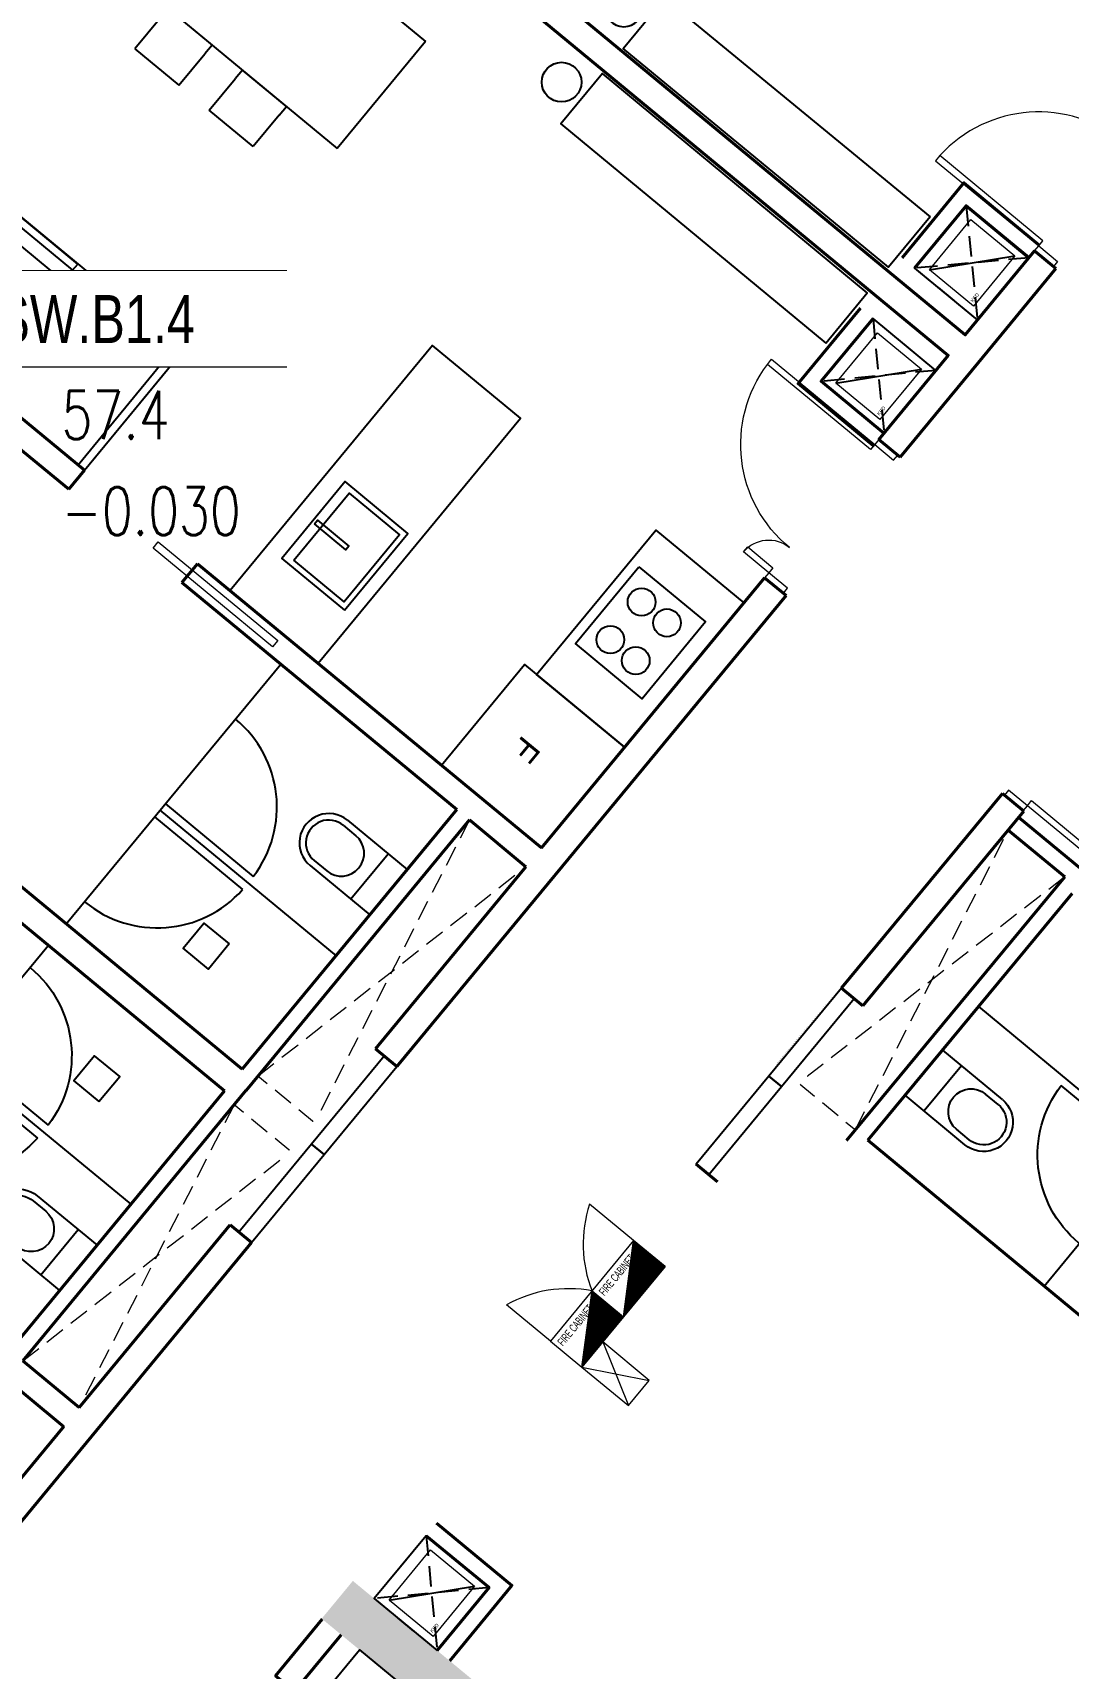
# Model space of a CAD drawing. Header units: millimetres. Extents: x -361679452 to 361242511, y -278557090 to 278849308.
# Drawn here: x -100498 to -94148, y 89985 to 100014 of the extents above; entities that cross this region are included whole.
import ezdxf
from ezdxf.enums import TextEntityAlignment as Align
from ezdxf.xclip import XClip

# ---------------------------------------------------------------- set-up
doc = ezdxf.new("R2010")
doc.units = ezdxf.units.MM
doc.header["$MEASUREMENT"] = 0
doc.header["$XCLIPFRAME"] = 0
doc.set_wipeout_variables(frame=1)
doc.linetypes.add('HIDDEN', pattern=[0.375, 0.25, -0.125])
for name, color, linetype in [('A-ANNO-ROOM', 50, 'Continuous'), ('A-FLOR-STRS', 1, 'Continuous'), ('A-FURNITURE', 251, 'Continuous'), ('A-UNIT', 1, 'Continuous'), ('ccu12-Hatch', 250, 'Continuous'), ('IDEA - dim', 251, 'Continuous'), ('KT-Net manh', 139, 'Continuous'), ('KT-Tuong', 1, 'Continuous'), ('MEP-M-DUCT-15', 6, 'Continuous'), ('MEP-M-DUCT-25', 7, 'Continuous'), ('SPE-MEP-General', 170, 'Continuous'), ('trục hút mùi', 21, 'Continuous')]:
    doc.layers.add(name, color=color, linetype=linetype)
for name, color, linetype, lineweight in [('KT-Chuviet', 255, 'Continuous', 15), ('KT-lomo nuoc', 3, 'HIDDEN', 5), ('KT-Net cat', 1, 'Continuous', 40), ('KT-Net cua', 87, 'Continuous', 9), ('KT-Net thay', 7, 'Continuous', 15), ('KT-Net truc', 18, 'Continuous', 15), ('SPE-MEP-Fire', 10, 'Continuous', 0), ('SPE-MEP-HVAC', 140, 'Continuous', 0), ('SPE-MEP-M-WALL OPENING', 81, 'Continuous', 0)]:
    doc.layers.add(name, color=color, linetype=linetype, lineweight=lineweight)
doc.styles.add('220126_HDN_HBA typical plan$0$210902_YS plan 330pm ver13$0$01 Level 1$0$CENTURY GOTHIC', font='GOTHIC.TTF')
doc.styles.add('220126_HDN_HBA typical plan$0$211210_HDN_HBA_TYPICAL PLAN CORE OPT 1$0$HBA-Text', font='GOTHIC.TTF')
doc.styles.add('font unicode ccu', font='arial.ttf')
doc.styles.add('ROMANS', font='ROMANS.SHX')
doc.styles.get("Standard").update_dxf_attribs({"font": 'arial.ttf'})

# ---------------------------------------------------------------- blocks, each defined once
blk = doc.blocks.new('*U28')
at = {"color": 0}
for points in [[(-1100, -150), (-1100, 0), (-1060, 0), (-1060, -150)], [(-40, -150), (-40, 0), (0, 0), (0, -150)], [(-1020, -150), (-1060, -150), (-1060, -350.9565185792744), (-1020, -350.9565185792744)], [(-40, -150), (-80, -150), (-80, -970), (-40, -970)]]:
    blk.add_lwpolyline(points, close=True, dxfattribs=at)
for centre, radius, start, end in [((-1060.538708044109, -150.4191404617477), 200.5381016879552, 270.1539145637665, 0.05069369801717966), ((-41.53932015914406, -152.4398411269907), 818.4643164306439, 179.8292010983319, 267.3066065333389)]:
    blk.add_arc(centre, radius, start, end, dxfattribs=at)
blk = doc.blocks.new('qweewe')
for p, q in [((-226617.649540008, -3043559.718917042, 0.0008727778800783348), (-226617.6495399146, -3043199.718917044, 0.0008727778800783348)), ((-226142.6495399146, -3043199.718917163, 0.0008727778800783348), (-226617.6495399146, -3043199.718917044, 0.0008727778800783348)), ((-226467.6495400079, -3043559.718917079, 0.0008727778800783348), (-226467.6495399145, -3043199.718917081, 0.0008727778800783348)), ((-226142.649539925, -3043239.718917165, 0.0008727778800783348), (-226242.649539925, -3043239.718917139, 0.0008727778800783348)), ((-226142.6495399976, -3043519.718917165, 0.0008727778800783348), (-226242.6495399976, -3043519.718917141, 0.0008727778800783348)), ((-226142.649540008, -3043559.718917165, 0.0008727778800783348), (-226617.649540008, -3043559.718917042, 0.0008727778800783348))]:
    blk.add_line(p, q)
for centre, radius, start, end in [((-226142.6495399613, -3043379.718917165, 0.0008727778800783348), 179.9999999999927, 269.9999999833247, 89.99999998332474), ((-226242.6495399613, -3043379.718917141, 0.0008727778800783348), 139.9999999999927, 89.99999998332474, 269.9999999833247), ((-226142.6495399613, -3043379.718917165, 0.0008727778800783348), 139.9999999999927, 269.9999999833247, 89.99999998332474)]:
    blk.add_arc(centre, radius, start, end)
blk = doc.blocks.new('*U274')
at = {"layer": 'KT-lomo nuoc', "ltscale": 500}
for p, q in [((286.5432473946865, 346.9766285953847), (1570.24856544962, -1296.730835024993)), ((1856.791812844307, -949.7449093772694), (1.734723475976807e-18, -0.009297052340116354))]:
    blk.add_line(p, q, dxfattribs=at)
blk.add_lwpolyline([(286.5432473946865, 346.9766285953847), (1856.791812844307, -949.7449093772694), (1570.24856544962, -1296.730835024993), (1.734723475976807e-18, -0.009297052340116354)], close=True, dxfattribs=at)
blk = doc.blocks.new('Condo-1BR')
at = {"layer": 'A-FURNITURE'}
for p, q in [((5411.055840596171, -2120.200336255133, -0.01477608142659859), (5410.863993243751, -719.9327019270859, 0.02090357550193683)), ((5359.512887455079, -2119.515569239826, -0.01161456940583657), (5359.524630255568, -1419.962140357093, -0.01161456940583657)), ((5462.598417529436, -2119.515569239797, -0.01161456940583657), (5462.586674732636, -1419.962140357035, -0.01161456940583657)), ((6313.856752035077, -2120.190756636934), (4247.435874514078, -2118.864804547542)), ((739.1220441479527, -5616.643327222992, 0.02695818038591105), (739.1220441591286, -3866.643325835437, 0.02783203145101883)), ((739.1220441591286, -3866.643325835437, 0.02783203145101883), (1589.122044159078, -3866.64332583535, 0.02783203145101814)), ((1589.12204415712, -5616.643327007041, 0.02695818038591005), (1589.122044159078, -3866.64332583535, 0.02783203145101882)), ((1658.105153316625, -4271.229989144747, 0.02695818038591007), (1908.105153310928, -4271.229989144776, 0.02695818038591009)), ((1908.105153310928, -4271.229989144776, 0.02695818038591009), (1908.105153314791, -4621.229989141197, 0.02695818038591008)), ((1908.105153314791, -4621.229989141197, 0.02695818038591008), (1658.10515331108, -4621.229989144864, 0.02695818038591008)), ((1908.105153310978, -4862.056663911615, 0.02695818038591009), (1658.105153314726, -4862.056663913623, 0.02695818038591007)), ((1908.105153310957, -5212.056663913507, 0.02695818038591007), (1908.105153310978, -4862.056663911615, 0.02695818038591009)), ((1658.105153316566, -5212.056663911731, 0.02695818038591009), (1908.105153310957, -5212.056663913507, 0.02695818038591007))]:
    blk.add_line(p, q, dxfattribs=at)
for points in [[(2149.485901046683, -169.2608531813312), (3298.686467927044, -169.2642823444912), (3298.686467925349, -869.2642823445785), (2149.485901050342, -869.2608531832229)], [(3298.686467926185, -169.4885580332193), (4098.686467926091, -169.4885580368282), (4098.6864679262, -965.6542381137842), (3298.686467926142, -965.6542381137842)], [(2390.506076283476, -806.382895509043), (2390.506076289195, -276.3828955109057), (3000.506076287202, -276.3828955072386), (3000.506076287202, -806.3828955091594)], [(603.036390146277, -796.3478762170416), (203.0363901462188, -796.3478763159073), (200.3235634992525, -2904.984504481632), (600.3235635011952, -2904.98450437744)], [(4085.089829998054, -4632.1364676058), (3285.08982999625, -4632.136467609467), (3285.08982999625, -5428.30214768264), (4085.089829996235, -5428.302147678944)]]:
    blk.add_lwpolyline(points, close=True, dxfattribs=at)
for points, elevation in [([(5772.303291036122, -1271.397744916583), (5972.303291036158, -1271.3977449128), (5972.303291036151, -1471.397744914779), (5772.303291038086, -1471.397744916467)], 0.003973369906323978), ([(3744.32207606735, -2028.212804423471), (3134.322076065422, -2028.212804423645), (3134.322076067227, -2528.212804423587), (3744.322076067241, -2528.212804419745)], -0.04131058838174795), ([(3705.322076065371, -2463.212804421724), (3173.322076067307, -2463.212804419862), (3173.322076065437, -2063.212804421608), (3705.322076069097, -2063.212804419745)], -0.04131058838174795), ([(3454.32207606548, -2508.212804417912), (3424.322076067234, -2508.212804421695), (3424.322076069162, -2258.212804419803), (3454.322076065495, -2258.212804421666)], -0.04131058838174795), ([(3148.722114497767, -3804.984505375818), (4098.747297126822, -3804.984505377681), (4098.747875699693, -5478.302147744136), (3148.722693072479, -5478.302147745999)], 0.05479021183692889), ([(4098.558858554767, -3854.984505377564), (4098.558858554745, -3804.984505377564), (3148.722693074436, -3806.172282937798), (3148.722693072639, -3856.172282937827)], 0.05479021183692889), ([(3198.722693070697, -3804.984505373897), (3248.722693074465, -3804.984505373955), (3248.722693070747, -4641.643199987564), (3198.722693072537, -4641.643199983839)], 0.05479021183692887), ([(3148.722693072603, -5478.301894595701), (3198.722693076379, -5478.301894597564), (3198.722693072537, -4641.643199983839), (3148.722693072603, -4641.64319998768)], 0.05479021183692887)]:
    blk.add_lwpolyline(points, close=True, dxfattribs=dict(at, elevation=elevation))
for points, elevation in [([(4097.342054657391, -1946.145383685653), (2149.102658769021, -1946.078796135233), (2149.102658770942, -2646.078796136979), (4097.342054655477, -2646.14538368932), (4097.342054657369, -1946.145383685565)], 0.04430689783758156), ([(1658.105153314747, -4271.229989144806), (1589.122044166521, -4271.229989143001), (1589.122044168398, -4621.229989143059), (1658.10515331108, -4621.229989144864)], 0.02695818038591005), ([(1658.105153312819, -5212.056663913507), (1589.122044168384, -5212.056663915369), (1589.12204416826, -4862.056663915457), (1658.105153314726, -4862.056663913623)], 0.02695818038591005)]:
    blk.add_lwpolyline(points, dxfattribs=dict(at, elevation=elevation))
for centre, radius in [((2545.091052896889, -455.0824214163877, 0.08561450189794907), 84.99999999999996), ((2845.091052894844, -455.0824214165623, 0.08561450189794907), 84.99999999999996), ((2545.506076287253, -656.3828955052886, 0.08561450674413275), 84.99999999999996), ((2845.50607628726, -656.3828955071222, 0.08561450674413275), 84.99999999999996), ((399.8688733148883, -3064.526799496147, 0.01347962345469775), 121.6887198866291)]:
    blk.add_circle(centre, radius, dxfattribs=at)
for centre, start, end in [((5384.512887447658, -2119.515988895495, -0.01161456940583658), 92.04575144160921, 179.9990382239875), ((5437.598417534915, -2119.515988893807, -0.01161456940583657), 0.000961776012546794, 87.95424855807833)]:
    blk.add_arc(centre, 699.9999999999998, start, end, dxfattribs=at)
at = {"layer": 'KT-Net cat'}
for p, q in [((850.3011275759345, 0.72805858796346), (101.3228063060233, 1.496055124269333)), ((1950.067572653672, -169.3454023289378, -4.846184115948006e-09), (1950.067573193628, 0.6545980483351741)), ((1950.067573193628, 0.6545980483351741, -4.846184127220367e-09), (6398.946328710939, 0.3581832732306793, -4.721199661709238e-09)), ((1950.067572653672, -169.3454023289378, -4.846184115839586e-09), (4098.686470344386, -169.4885580368282, -4.846183948420013e-09)), ((4098.686439071811, -169.9216299260443), (4098.504210598388, -2904.982268492604)), ((4248.686467593143, -169.4985520640621), (4248.656485510932, -619.498551065306)), ((4248.686467593143, -169.4985520640621, -4.84618393673207e-09), (6398.935002146594, -169.6418163495255, -4.846183769185517e-09)), ((4248.401243819477, -619.4985340593557, -4.846183907776676e-09), (6398.905020064383, -619.6418153507111, -4.846183740210235e-09)), ((4248.39458113454, -719.4985338373226, -4.846183901337742e-09), (6313.898357568047, -719.6361518464983, -5.247612349028396e-09)), ((4248.649822825995, -719.4985508433019), (4248.504210855157, -2904.983411547815)), ((6313.898357568076, -719.6361518465274, -5.247612349028396e-09), (6313.273397722049, -10099.63613102445, -4.846183136640093e-09)), ((4248.504210855157, -2904.983411547815), (4098.504210598388, -2904.982268492604)), ((4098.449462974211, -3804.974920503242), (4098.324666717759, -5678.037469124858)), ((4248.449203286291, -3804.984914513334), (4098.449462974211, -3804.974920503242)), ((4248.422426534962, -4206.876217046054), (4248.449203286291, -3804.984914513334))]:
    blk.add_line(p, q, dxfattribs=at)
at = {"layer": 'KT-Net cat', "elevation": -5.615182832465442e-10}
blk.add_lwpolyline([(182.6036616592246, -10099.27704892968), (182.3766509519992, -169.2795725451142), (850.3011270281058, -169.2719414318854), (850.3011275759345, 0.72805858796346)], dxfattribs=at)
at = {"layer": 'KT-Net cua', "elevation": -0.01005443388242632}
blk.add_lwpolyline([(4148.26356934863, -2225.881722525024), (4198.263569350565, -2225.881722525053), (4198.263569346731, -3175.881722534279), (4148.263569348564, -3175.881722530699)], close=True, dxfattribs=at)
at = {"layer": 'A-FURNITURE', "rotation": 270.0009617747953}
blk.add_blockref('qweewe', (3048289.673742116, -227286.4979680301, -0.0008727778774400901), dxfattribs=at)
at = {"layer": 'KT-lomo nuoc', "linetype": 'HIDDEN', "extrusion": (4.341341443964608e-13, -2.898932892163992e-17, -1), "xscale": -1, "zscale": -1, "rotation": 140.4526441756466}
blk.add_blockref('*U274', (-6285.14183129694, -169.6342346690653, -3.001678806645929e-09), dxfattribs=at)
at = {"layer": 'KT-Net cua', "xscale": -0.9999999999999996}
blk.add_blockref('*U28', (850.301127028084, -19.27194143188535), dxfattribs=at)
at = {"layer": 'A-FURNITURE', "insert": (3756.308003515667, -624.7452108456055, 4.846155641270471e-09), "char_height": 149.9999999999999, "width": 310.8634934604632, "attachment_point": 6, "style": '220126_HDN_HBA typical plan$0$210902_YS plan 330pm ver13$0$01 Level 1$0$CENTURY GOTHIC'}
blk.add_mtext('F', dxfattribs=at)
blk = doc.blocks.new('*U260')
at = {"layer": 'KT-lomo nuoc', "ltscale": 500}
for p, q in [((286.531546143035, 346.9624591125144), (1552.838270031252, -1282.353299169707)), ((1839.369816174288, -935.3815430048529), (1.734723475976807e-18, -0.009297052340116354))]:
    blk.add_line(p, q, dxfattribs=at)
blk.add_lwpolyline([(286.531546143035, 346.9624591125144), (1839.369816174288, -935.3815430048529), (1552.838270031252, -1282.353299169707), (1.734723475976807e-18, -0.009297052340116354)], close=True, dxfattribs=at)
blk = doc.blocks.new('Condo-Studio')
at = {"layer": 'A-FURNITURE'}
for p, q in [((3149.853309312318, -2123.582200206642, -0.07462600999380702), (3149.876082952956, -724.3200364990626, -8.360970926702388e-07)), ((3199.974599070271, -2122.898901529727, -0.01757970001692999), (3199.962856271776, -1423.345472641377, -0.01757970001692998)), ((4214.708270627619, -2126.067855971283, -0.004455071308115501), (2249.881629637929, -2123.552123872505, -0.04608683123366587))]:
    blk.add_line(p, q, dxfattribs=at)
blk.add_arc((3174.974599072367, -2122.899321178091, -0.01757970001692997), 699.9999999999992, 0.0009617776800743215, 87.95424866658261, dxfattribs=at)
at = {"layer": 'KT-Net cat'}
for p, q in [((2050.922649075938, -3.982318368798587, -4.846257388375533e-09), (2050.914255511255, -173.9823182325053, -4.849301507747203e-09)), ((2050.922649075938, -3.982318368798587, -4.846257388375533e-09), (4214.72753274707, -4.026625991333276, 2.221464272275653e-07)), ((2050.914255511255, -173.9823182325345, -5.045310653693299e-09), (4214.730693638506, -174.0266260917124, 2.219485860756953e-07)), ((2100.90129676213, -173.9833418030175, 1.010203594046025e-08), (2099.802070688856, -2506.607214694319, 1.010203612240062e-08)), ((2200.632670810351, -623.9853840686847, 1.01362371482972e-08), (2200.844728885923, -173.9853883165633, 1.010203593265764e-08)), ((2200.632670810351, -623.9853840686847, 1.01362371482972e-08), (4299.511129725091, -624.0283622111892, 2.303178531835113e-07)), ((2250.585535483514, -723.98640696035, 1.01020359716508e-08), (4214.722250214755, -724.0266260341159, 2.308463447160436e-07)), ((4214.722250214595, -724.0266260341159, -4.846220173972567e-09), (4214.702640082111, -3355.742903993756, -4.846220004796079e-09))]:
    blk.add_line(p, q, dxfattribs=at)
at = {"layer": 'A-FURNITURE', "rotation": 270.000961774795}
blk.add_blockref('qweewe', (3047060.304059576, -227291.2674839694, -0.0008739682168315987), dxfattribs=at)
at = {"layer": 'KT-lomo nuoc', "linetype": 'HIDDEN', "extrusion": (4.341341453518059e-13, -3.299269634177142e-18, -1), "xscale": -0.9999999999999997, "zscale": -0.9999999999999997, "rotation": 140.4492536752919}
blk.add_blockref('*U260', (-4214.730693638506, -174.0266260917124, -2.201188269903271e-07), dxfattribs=at)
at = {"layer": 'KT-Net cua'}
blk.add_blockref('*U28', (2050.920726755349, -18.91214699781267, -5.148662824768614e-09), dxfattribs=at)
blk = doc.blocks.new('*U100')
at = {"color": 0}
blk.add_lwpolyline([(-2.91038304567337e-11, 0), (399.9999999999709, -9.701276818911232e-12), (399.9999999999709, 349.9999999999903), (-2.91038304567337e-11, 350)], close=True, dxfattribs=at)
at = {"layer": 'MEP-M-DUCT-15'}
for points in [[(50, 50), (50, 299.9999999999709), (149.9999999999709, 200), (50, 50)], [(349.9999999999709, 299.9999999999612), (50, 299.9999999999709), (149.9999999999709, 200), (349.9999999999709, 299.9999999999612)]]:
    blk.add_solid(points, dxfattribs=at)
at = {"layer": 'MEP-M-DUCT-25'}
blk.add_line((-2.91038304567337e-11, -2.91038304567337e-11), (399.9999999999709, 349.9999999999612), dxfattribs=at)
blk = doc.blocks.new('A$C3AE13516')
at = {"layer": 'SPE-MEP-General'}
blk.add_lwpolyline([(1.164153218269348e-10, -499.9999999996919), (500.0000000001164, -499.9999999999097), (499.9999999998836, -2.551132638473064e-10), (0, 6.45741238258779e-11)], close=True, dxfattribs=at)
at = {"layer": 'SPE-MEP-M-WALL OPENING', "color": 1, "extrusion": (-1.429368098491632e-21, 0, -1), "zscale": -1, "rotation": 180.0104958576382}
blk.add_blockref('*U100', (-49.99989876055042, -76.76334756255255), dxfattribs=at)
at = {"layer": 'SPE-MEP-M-WALL OPENING', "color": 1, "insert": (64.64127082942287, -410.7896422147874, 1.163083540589582e-07), "char_height": 21.77335910446063, "attachment_point": 7, "rotation": 359.9790082847188}
blk.add_mtext_dynamic_manual_height_columns('KED', width=18.10155403055251, gutter_width=108866.7955223031, heights=[0], dxfattribs=at)
blk = doc.blocks.new('shaft-1')
at = {"layer": 'SPE-MEP-HVAC', "color": 1, "extrusion": (4.665658574306044e-07, -7.506917510164698e-07, 0.9999999999996094), "rotation": 9.551701031854738e-07}
blk.add_blockref('A$C3AE13516', (-105702.1753343575, 15978.13622170639, -0.04908375981369934), dxfattribs=at)
at = {"layer": 'SPE-MEP-HVAC', "color": 1, "extrusion": (4.665658574304874e-07, -7.506917510149207e-07, 0.9999999999996094), "rotation": 9.551870491808164e-07}
blk.add_blockref('A$C3AE13516', (-104802.1759915444, 15978.11824245885, -0.04889712929341701), dxfattribs=at)
at = {"layer": 'SPE-MEP-HVAC', "color": 1, "extrusion": (4.665658511878717e-07, -7.506917587896812e-07, 0.9999999999996094), "rotation": 4.379144024444575e-11}
blk.add_blockref('A$C3AE13516', (-113202.1753648608, 13338.12813972593, -0.0528162859495974), dxfattribs=at)
blk = doc.blocks.new('A$C21AF0CCA')
at = {"layer": 'A-ANNO-ROOM', "insert": (1197.56892258345, 814.6835720778872), "char_height": 600, "attachment_point": 2, "rotation": 0.10542954816276216, "style": '220126_HDN_HBA typical plan$0$211210_HDN_HBA_TYPICAL PLAN CORE OPT 1$0$HBA-Text'}
blk.add_mtext_dynamic_manual_height_columns('1-BR+', width=722857412.8743668, gutter_width=9765.624999999996, heights=[0], dxfattribs=at)
blk = doc.blocks.new('TAG CAO DO SAN')
at = {"layer": 'KT-Net thay', "flags": 128}
blk.add_lwpolyline([(1526701.778855525, -266095.2298759429), (1526701.778855525, -266566.6584041911), (1527644.63591202, -266566.6584041911), (1527644.63591202, -266095.2298759429)], close=True, dxfattribs=at)
blk.add_wipeout([(1526701.778855525, -266095.2298759429), (1527644.6359120198, -266095.2298759429), (1527644.6359120198, -266566.65840419114), (1526701.778855525, -266566.65840419114)]).dxf.layer = 'KT-Net thay'
for points in [[(1526701.778855525, -266330.9441400666), (1527644.63591202, -266330.9441400666)], [(1526701.778855525, -266566.6584041911), (1527644.63591202, -266566.6584041911)]]:
    blk.add_lwpolyline(points, dxfattribs=at)
at = {"layer": 'KT-Chuviet', "color": 31, "style": 'ROMANS', "width": 0.75}
blk.add_text('DTTT:', height=117.8571320618522, dxfattribs=at).set_placement((1526748.92170835, -266507.8139601254))
at = {"layer": 'KT-Chuviet', "color": 31, "style": 'font unicode ccu', "width": 0.75}
blk.add_attdef('TÊNPHÒNG', text='', height=117.85713, dxfattribs=at).set_placement((1527175.308820772, -266213.4467624734), align=Align.MIDDLE_CENTER)
at = {"layer": 'KT-Chuviet', "color": 31, "ltscale": 15, "style": 'ROMANS', "width": 0.75, "flags": 8}
blk.add_attdef('CAO-DO', (1527091.943339912, -266507.7298381611), '', height=117.8571320618522, dxfattribs=at)
blk = doc.blocks.new('CUATRUCKT')
at = {"color": 18, "true_color": 0x000000}
blk.add_wipeout([(-91572.96128338002, 101761.32272071688), (-91719.45467830324, 101882.30235377784), (-92610.93605435552, 100802.82981764272), (-92464.43553772937, 100681.84388162506)], dxfattribs=at).dxf.layer = 'KT-Net manh'
at = {"layer": 'IDEA - dim', "extrusion": (-2.170903207655649e-05, 4.225651820573034e-05, 0.9999999988715524)}
for points, elevation in [([(-92103.51492872018, 101291.6281408479), (-92026.40937070768, 101227.9513560391), (-91580.67187704587, 101767.6902621262), (-91657.77743505833, 101831.367046935)], 6.288476006000584), ([(-92549.25142793536, 100751.8884136692), (-92472.14586992285, 100688.2116288604), (-92026.40837626104, 101227.9505349474), (-92103.51393427352, 101291.6273197563)], 6.275344992351053)]:
    blk.add_lwpolyline(points, close=True, dxfattribs=dict(at, elevation=elevation))
at = {"layer": 'KT-Net cat', "elevation": -1.545352606135643e-09}
for points in [[(-91711.75154370168, 101875.9407272346), (-91580.67189862607, 101767.6904369963)], [(-92603.22553624051, 100796.4620935282), (-92472.14588819366, 100688.2118008362)]]:
    blk.add_lwpolyline(points, dxfattribs=at)
blk = doc.blocks.new('Fire cabinet 800x250')
at = {"layer": 'SPE-MEP-Fire'}
h = blk.add_hatch(dxfattribs=at)
h.set_pattern_fill('ANSI31', color=256)
h.set_pattern_definition([(45, (-400.0000000000002, -5.684341886080801e-13), (-0.08838834764831843, 0.08838834764831845), [])])
h.paths.add_polyline_path([(-1.13686837721616e-13, -4.831690603168681e-13), (-400, 1.13686837721616e-13), (-2.273736754432321e-13, 249.9999999999996)])
h = blk.add_hatch(dxfattribs=at)
h.set_pattern_fill('ANSI31', color=256)
h.set_pattern_definition([(45, (0, 0), (-0.08838834764831843, 0.08838834764831845), [])])
h.paths.add_polyline_path([(400.0000000000001, 8.526512829121202e-14), (2.055353476576673e-13, 6.821210263296962e-13), (400, 250.0000000000001)])
for p, q in [((-400, 250.0000000000001), (-399.9999999999999, 600)), ((400.0000000000001, 249.9999999999999), (400.0000000000002, 599.9999999999999))]:
    blk.add_line(p, q, dxfattribs=at)
for points in [[(400, 250), (-400, 250), (-400, 1.4210854715202e-14), (400, 1.4210854715202e-14)], [(-1.13686837721616e-13, -4.831690603168681e-13), (-400, 1.13686837721616e-13), (-2.273736754432321e-13, 249.9999999999996)], [(400.0000000000001, 8.526512829121202e-14), (2.055353476576673e-13, 6.821210263296962e-13), (400, 250.0000000000001)]]:
    blk.add_lwpolyline(points, close=True, dxfattribs=at)
for centre, start, end in [((-679.4580352733306, -122.9520403123771), 28.76222287760258, 68.86592679097802), ((679.4580352733307, -122.952040312377), 111.134073209022, 151.2377771223975)]:
    blk.add_arc(centre, 775.0847992772527, start, end, dxfattribs=at)
at = {"color": 1, "width": 0.5}
for p in [(-377.5550580330059, 169.7839890790945), (21.89498766363295, 169.7839890790945)]:
    blk.add_text('FIRE CABINET', height=50, dxfattribs=at).set_placement(p)
blk = doc.blocks.new('trucktnuoctang36')
at = {"layer": 'SPE-MEP-Fire'}
for p, q in [((-7917.878294940558, -8391.321230084955, -0.8220338183427192), (-7759.557299029533, -8781.440313895786, 0.04376385425281105)), ((-8045.215936571811, -8545.591727416351, 0.04880054037433929), (-7632.189151141312, -8627.189406372927, -0.8270705044642475))]:
    blk.add_line(p, q, dxfattribs=at)
at = {"layer": 'SPE-MEP-Fire', "elevation": 0.0460748104883844}
blk.add_lwpolyline([(-7917.479988280204, -8391.58545544729), (-8044.848136272733, -8545.836363096576), (-7759.557299133841, -8781.440314022213), (-7632.189151141312, -8627.189406372927)], close=True, dxfattribs=at)
at = {"layer": 'SPE-MEP-Fire', "extrusion": (-1.875851053510549e-05, -8.83684825581203e-06, 0.9999999997850142), "rotation": 50.44881932549405}
blk.add_blockref('Fire cabinet 800x250', (-7790.165791428343, -8237.443656781943, 0.2725024381556762), dxfattribs=at)
blk = doc.blocks.new('*U242')
at = {"linetype": 'HIDDEN', "ltscale": 500}
for p, q in [((457.5770547549502, 201.5520750619685), (201.5520750619685, -457.5770547549503)), ((659.1291298169194, -256.0249796929818), (0, 0))]:
    blk.add_line(p, q, dxfattribs=at)
blk.add_lwpolyline([(457.5770547549502, 201.5520750619685), (659.1291298169194, -256.0249796929818), (201.5520750619685, -457.5770547549503), (0, 0)], close=True, dxfattribs=at)
blk = doc.blocks.new('*U241')
at = {"linetype": 'HIDDEN', "ltscale": 500}
for p, q in [((453.9702085506534, 199.963343001759), (201.5541099975932, -457.5816746024486)), ((655.5243185482473, -257.6183316006897), (0, 0))]:
    blk.add_line(p, q, dxfattribs=at)
blk.add_lwpolyline([(453.9702085506534, 199.963343001759), (655.5243185482473, -257.6183316006897), (201.5541099975932, -457.5816746024486), (0, 0)], close=True, dxfattribs=at)
blk = doc.blocks.new('A$Cc3a6237a')
at = {"layer": 'KT-Net cat'}
for points, elevation in [([(-37436.82774655439, -12400.5836184108), (-37057.61962354768, -11940.58225815141), (-36594.90819906001, -12322.76747807569)], -1.899676632159349e-10), ([(-37359.66629793787, -12464.19266530982), (-37044.12801786022, -12081.42650276361), (-36658.59093078593, -12399.86812450571)], -1.899676632159349e-10), ([(-37691.73634039793, -12708.69906933617), (-38073.83925459604, -13171.190888312), (-37611.18958140627, -13553.2641336282)], 0.0002537374140343664), ([(-37614.64380384744, -12772.39161841539), (-37933.04106716168, -13157.77504260666), (-37547.51289027734, -13476.15849825135)], 0.0002537374140343664)]:
    blk.add_lwpolyline(points, dxfattribs=dict(at, elevation=elevation))
for points in [[(-40354.87758789376, -20236.3215522372), (-39969.34952374311, -20554.70491478223), (-40287.733185216, -20940.23311130004)], [(-40291.20089676483, -20159.21591686032), (-39828.56717469112, -20541.27598915376), (-40210.6275684586, -21003.90982497516)]]:
    blk.add_lwpolyline(points, dxfattribs=at)
at = {"layer": 'trục hút mùi', "linetype": 'HIDDEN', "ltscale": 1000, "xscale": -1, "rotation": 254.2212213649985}
for name, p in [('*U241', (-36974.46975004314, -12782.30242809534, 4.115472865768362e-09)), ('*U242', (-37547.51289027736, -13476.15849825135, 0.0002537374140343664)), ('*U242', (-40287.73297938779, -20940.23309166657))]:
    blk.add_blockref(name, p, dxfattribs=at)

msp = doc.modelspace()

# ---------------------------------------------------------------- block references
at = {"layer": 'A-UNIT', "rotation": 230.4475168924029}
msp.add_blockref('Condo-1BR', (-94637.14671578791, 98067.84385749465), dxfattribs=at)

# ---------------------------------------------------------------- next in the draw order: block references
at = {"layer": 'A-UNIT', "xscale": -1, "rotation": 230.4450092999436}
msp.add_blockref('Condo-1BR', (-94765.12885765472, 97912.88522550021, 4.890124384663826e-09), dxfattribs=at)

# ---------------------------------------------------------------- next in the draw order: block references
at = {"layer": 'A-UNIT', "xscale": -1}
for name, p, rotation in [('Condo-1BR', (-102786.6593284642, 88199.10266142315, 4.829838738790149e-09), 230.4501365820014), ('Condo-Studio', (-93245.57324941215, 96930.76317240333, -2.483789336643014e-08), 50.37070520241264)]:
    msp.add_blockref(name, p, dxfattribs=dict(at, rotation=rotation))

# ---------------------------------------------------------------- next in the draw order: hatches: boundary and pattern name
at = {"layer": 'ccu12-Hatch', "ltscale": 0.5}
h = msp.add_hatch(dxfattribs=at)
h.set_pattern_fill('VATLIEU04', color=256, scale=50, angle=45, pattern_type=2)
h.set_pattern_definition([(94.99999999999984, (-1153005.892912501, 53036.63159825174), (275.7759995861103, 231.4035394059837), [37.49999999999999, -412.4999999999999]), (40.00000000000002, (-1153005.892912501, 53036.63159825174), (-314.996083695443, 216.8840747990137), [30, -330]), (145.4514, (-1152982.911581488, 53055.91522748965), (-39.21973430971335, 448.287641099735), [31.870095, -350.571056]), (91.18419999999958, (-1153076.60359062, 53107.34227637037), (435.8465000455986, 318.8068825982365), [56.24999999999996, -618.7499999999994]), (141.6356, (-1153040.283032419, 53133.90949365612), (-13.94950748652536, 674.8558447021788), [47.805144, -525.8565]), (36.18420000000004, (-1153076.60359062, 53107.34227637037), (-13.95003443662637, 674.855833957623), [45, -495]), (66, (-1153023.570582031, 53125.01994590006), (353.3857860571512, 68.691238233885), [37.49999999999976, -412.4999999999981]), (11.00000000000003, (-1153023.570582031, 53125.01994590006), (-170.3542965309771, 342.4042176993831), [30, -330]), (116.4514, (-1152994.121762837, 53130.74419697175), (183.0318085066423, 411.0953098697152), [31.870095, -350.571056]), (82.50000000000001, (-1153005.892912501, 53036.63159825174), (-113.3965926531701, 121.9949088062736), [0, -325.9999999999981, 0, -334.9999999999981, 0, -331.2499999999981]), (52.49999999999999, (-1153005.892912501, 53036.63159825174), (-46.43647110123004, 232.4547249501817), [0, -191, 0, -318.5, 0, -126.25]), (12.5, (-1153084.735318603, 52957.78919214946), (196.709083659603, 180.7603809074303), [0, -125, 0, -390, 0, -517.5]), (2.499999999999997, (-1153120.090657663, 52922.43385309009), (170.7949915992331, 241.5799034369745), [0, -162.5, 0, -259, 0, -367.5]), (90, (-1153005.892912501, 53036.63159825174), (-212.5, 0), []), (90, (-1153049.203202849, 53079.94188859941), (-212.5, 0), [])])
h.paths.add_polyline_path([(-100022.5245867209, 88247.60626658838), (-101678.1191422737, 86242.86023089598), (-99673.37317438822, 84587.26573134033), (-98017.77861883564, 86592.01176703285), (-98480.41225157309, 86974.07199308602), (-98289.38211054777, 87205.3888433582), (-97595.43162753808, 86632.29847627966), (-98041.16862311543, 86092.55915885541), (-92952.19784961108, 81889.89600054029), (-91169.24986670798, 84048.85326974798), (-98725.60030842343, 90289.17120948795), (-98534.57016739811, 90520.48805976013), (-90746.90287518132, 84089.13997880562), (-92911.91114043284, 81467.5490091596), (-98232.19876414075, 85861.24230858323), (-99633.08646513734, 84164.91874004761), (-102100.4661335447, 86202.57352162723), (-100062.8115634533, 88669.95293203034), (-99831.49471318105, 88478.92279100508), (-99831.49444569604, 88478.92311686045), (-99291.75512839391, 88033.18612113473), (-99482.78526941923, 87801.86927086255)])

# ---------------------------------------------------------------- next in the draw order: linework, layer by layer
at = {"layer": 'Defpoints', "ltscale": 0.5, "elevation": 1.943722384583377e-10}
msp.add_lwpolyline([(-99831.49444569604, 88478.92311686045), (-98494.28345823687, 90098.14106853341), (-95911.24538169501, 87964.97122804628), (-96898.21426135374, 86769.85858600348), (-97360.84796666613, 87151.91886228079), (-97711.0900579668, 86727.81355116313)], close=True, dxfattribs=at)
at = {"layer": 'KT-Net cat', "elevation": -1.418469896649171e-08}
msp.add_lwpolyline([(-98721.817305703, 90286.04651692705), (-99008.35884115509, 89939.07569227717), (-98892.70041593997, 89843.56062186007), (-98606.15888048794, 90190.53144651001)], dxfattribs=at)

# ---------------------------------------------------------------- next in the draw order: block references
at = {"layer": 'A-ANNO-ROOM'}
for p in [(-193366.6029767873, 192837.9996409905, 5.460855537377236e-05), (-194725.1126339572, 187914.7636662904, 5.460855537377236e-05), (-204628.500881133, 156603.4286092457, 5.461079910308954e-05)]:
    msp.add_blockref('A$C21AF0CCA', p, dxfattribs=at)
at = {"layer": 'A-FLOR-STRS', "extrusion": (-5.788255105649882e-07, 4.780158418305737e-07, 0.9999999999997182), "rotation": 50.4488267371896}
msp.add_blockref('shaft-1', (-16035.66052244894, 169204.2247508426, 0.09016416596893963), dxfattribs=at)

# ---------------------------------------------------------------- next in the draw order: block references
at = {"layer": 'KT-Net cat', "rotation": 180}
msp.add_blockref('CUATRUCKT', (-188010.4681419489, 194844.1075987995, -0.01313082303348425), dxfattribs=at)
at = {"layer": 'KT-Net cat'}
msp.add_blockref('CUATRUCKT', (-6684.176853675759, -8092.999563054706), dxfattribs=at)
at = {"layer": 'KT-Net truc'}
ref = msp.add_blockref('TAG CAO DO SAN', (-3918050.338887816, 763791.8733569866, 0.08556287234616801), dxfattribs=dict(at, xscale=2.5, yscale=2.5, zscale=2.5))
XClip(ref).set_block_clipping_path([(1526674.1636322693, -266330.944140067), (1527644.6359120195, -266095.2298759429)])
ref.add_attrib('CAO-DO', '57.4', (-100320.4805380367, 97522.54876158386, 0.08556287234616801), dxfattribs={"layer": 'KT-Chuviet', "color": 31, "ltscale": 15, "height": 294.6428301546305, "style": 'ROMANS', "width": 0.7500000000000001})
ref.add_attrib('CAO-DO', '-0.030', (-100320.4805380367, 96933.26310127461, 0.08556287234616801), dxfattribs={"layer": 'KT-Chuviet', "color": 31, "ltscale": 15, "height": 294.6428301546305, "style": 'ROMANS', "width": 0.7500000000000001})
ref.add_attrib('TÊNPHÒNG', 'SW.B1.4', dxfattribs={"layer": 'KT-Chuviet', "color": 31, "height": 294.642825, "style": 'font unicode ccu', "width": 0.7500000000000001}).set_placement((-100112.0668358855, 98258.25645080302, 0.08556287234616801), align=Align.MIDDLE_CENTER)

# ---------------------------------------------------------------- next in the draw order: block references
at = {"layer": 'KT-Net cat'}
msp.add_blockref('A$Cc3a6237a', (-57730.27041340509, 111034.1205544606), dxfattribs=at)
at = {"layer": 'KT-Tuong'}
msp.add_blockref('trucktnuoctang36', (-89084.72998670208, 100377.0649773411, -0.004318435580710486), dxfattribs=at)

doc.saveas('drawing.dxf')
